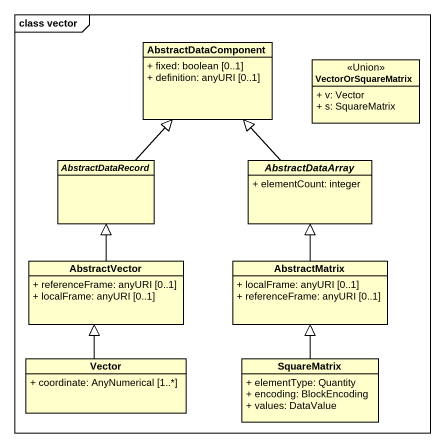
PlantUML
@startuml
mainframe class vector
hide circle
hide empty members
skinparam classAttributeIconSize 0
class AbstractDataComponent {
  + fixed: boolean [0..1]
  + definition: anyURI [0..1]
}
class VectorOrSquareMatrix <<Union>> {
  + v: Vector
  + s: SquareMatrix
}
abstract class AbstractDataRecord
abstract class AbstractDataArray {
  + elementCount: integer
}
class AbstractVector {
  + referenceFrame: anyURI [0..1]
  + localFrame: anyURI [0..1]
}
class AbstractMatrix {
  + localFrame: anyURI [0..1]
  + referenceFrame: anyURI [0..1]
}
class Vector {
  + coordinate: AnyNumerical [1..*]
}
class SquareMatrix {
  + elementType: Quantity
  + encoding: BlockEncoding
  + values: DataValue
}
AbstractDataRecord -up-|> AbstractDataComponent
AbstractDataArray -up-|> AbstractDataComponent
AbstractVector -up-|> AbstractDataRecord
AbstractMatrix -up-|> AbstractDataArray
Vector -up-|> AbstractVector
SquareMatrix -up-|> AbstractMatrix
@enduml
